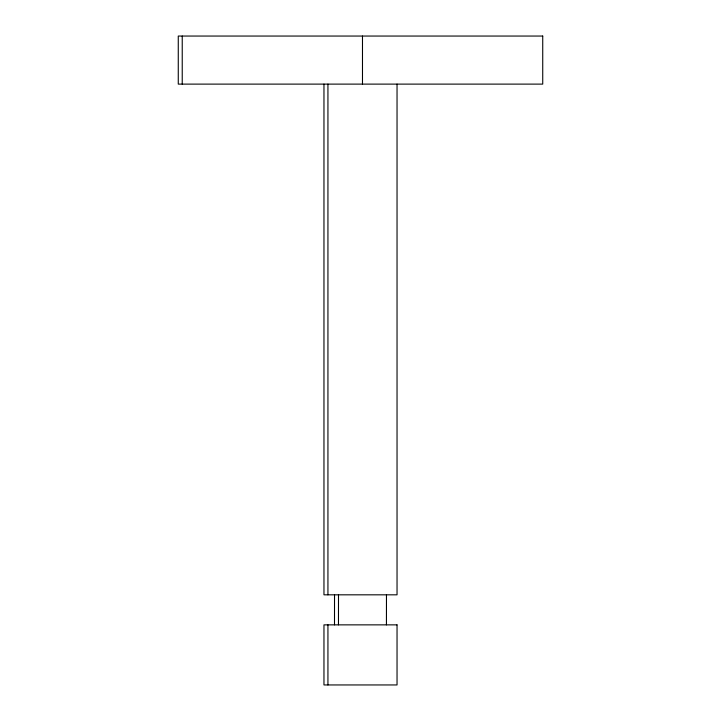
<?xml version="1.0" encoding="UTF-8"?>
<svg xmlns="http://www.w3.org/2000/svg" width="721" height="721" viewBox="0 0 721 721"><rect width="100%" height="100%" fill="white"/><g stroke="black" fill="none" stroke-linecap="round" stroke-linejoin="round"><path stroke-width="1.08" d="M334.499 624.864L334.526 594.825M338.473 624.864L338.5 594.825M386.429 624.864L386.474 594.825M397.037 84.114L397.037 594.825L323.963 594.825L323.963 84.114M362.483 36.05L362.483 84.114M327.938 84.114L327.938 594.825M327.938 624.864L327.938 684.95M182.233 36.05L182.233 84.114M542.733 36.05L178.267 36.05L178.267 84.114L542.733 84.114L542.733 36.05M397.037 624.864L323.963 624.864L323.963 684.95L397.037 684.95L397.037 624.864"/></g></svg>
